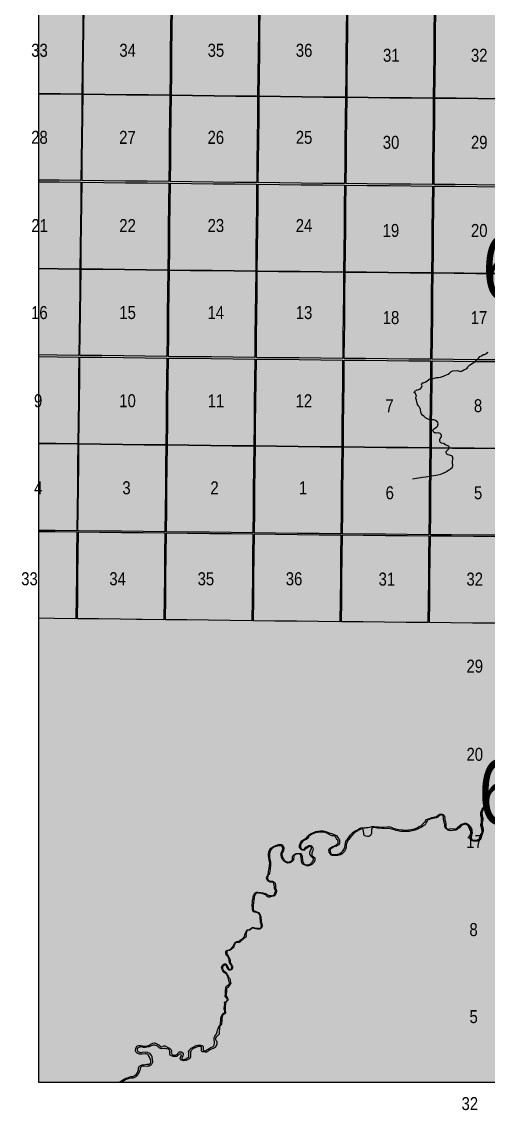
# Model space of a CAD drawing. Extents: x 403018 to 417191, y 6033193 to 6042673.
# Drawn here: x 412913 to 413200, y 6035949 to 6036620 of the extents above; entities that cross this region are included whole.
import ezdxf

# ---------------------------------------------------------------- set-up
doc = ezdxf.new("R2010")
doc.units = 0
doc.header["$LTSCALE"] = 5
doc.linetypes.add('DASHED2', pattern=[9.525, 6.35, -3.175])
for name, color, linetype in [('Quarters', 8, 'Continuous'), ('RoadSeg', 57, 'DASHED2'), ('T-CREEK', 160, 'Continuous'), ('T-WATER', 160, 'Continuous')]:
    doc.layers.add(name, color=color, linetype=linetype)
doc.layers.add('ROUTE-MAP-BACKGROUND-H', color=7, linetype='Continuous', true_color=0xf0ebff)
doc.styles.add('120', font='ARIALN.TTF', dxfattribs={"height": 13})

msp = doc.modelspace()

# ---------------------------------------------------------------- hatches: boundary and pattern name
at = {"layer": 'ROUTE-MAP-BACKGROUND-H'}
h = msp.add_hatch(color=256, dxfattribs=at)
h.dxf.hatch_style = 1
h.paths.add_polyline_path([(412923.423, 6037807.465), (416092.9, 6037807.465), (416092.9, 6035965.758), (412923.423, 6035965.758)])

# ---------------------------------------------------------------- linework, layer by layer
at = {"layer": 'Quarters'}
for points in [[(412923.423, 6036629.152), (412923.84, 6036629.147), (412937.202, 6036628.99), (412950.564, 6036628.834), (412950.407, 6036615.44), (412950.25, 6036602.047), (412950.093, 6036588.654), (412949.936, 6036575.261), (412936.57, 6036575.417), (412923.423, 6036575.571)], [(412923.423, 6036575.571), (412936.57, 6036575.417), (412949.936, 6036575.261), (412949.779, 6036561.868), (412949.622, 6036548.475), (412949.466, 6036535.081), (412949.313, 6036522.023), (412935.941, 6036522.179), (412923.423, 6036522.326)], [(412923.423, 6036521.321), (412935.929, 6036521.175), (412949.301, 6036521.019), (412949.144, 6036507.626), (412948.987, 6036494.232), (412948.83, 6036480.839), (412948.673, 6036467.446), (412935.297, 6036467.602), (412923.423, 6036467.741)], [(412923.423, 6036467.741), (412935.297, 6036467.602), (412948.673, 6036467.446), (412948.516, 6036454.053), (412948.359, 6036440.66), (412948.202, 6036427.266), (412948.049, 6036414.208), (412934.669, 6036414.364), (412923.423, 6036414.495)], [(412923.423, 6036413.491), (412934.657, 6036413.36), (412948.038, 6036413.204), (412947.881, 6036399.811), (412947.724, 6036386.418), (412947.567, 6036373.025), (412947.41, 6036359.631), (412934.025, 6036359.787), (412923.423, 6036359.91)], [(412923.423, 6036359.91), (412934.025, 6036359.787), (412947.41, 6036359.631), (412947.253, 6036346.238), (412947.096, 6036332.845), (412946.939, 6036319.451), (412946.782, 6036306.058), (412933.393, 6036306.213), (412923.423, 6036306.329)], [(412923.423, 6036305.659), (412933.385, 6036305.544), (412946.775, 6036305.388), (412946.619, 6036291.999), (412946.463, 6036278.61), (412946.307, 6036265.221), (412946.151, 6036251.832), (412932.756, 6036251.988), (412923.423, 6036252.096)]]:
    msp.add_lwpolyline(points, dxfattribs=at)
for points in [[(413004.216, 6036588.02), (413004.064, 6036574.627), (412990.7, 6036574.784), (412977.335, 6036574.94), (412963.97, 6036575.097), (412950.606, 6036575.253), (412950.763, 6036588.646), (412950.92, 6036602.039), (412951.077, 6036615.433), (412951.233, 6036628.826), (412964.593, 6036628.669), (412977.953, 6036628.513), (412991.312, 6036628.356), (413004.672, 6036628.199), (413004.52, 6036614.806), (413004.368, 6036601.413), (413004.216, 6036588.02)], [(413058.339, 6036587.387), (413058.192, 6036573.994), (413044.828, 6036574.15), (413031.463, 6036574.307), (413018.098, 6036574.463), (413005.068, 6036574.616), (413005.22, 6036588.009), (413005.372, 6036601.402), (413005.524, 6036614.795), (413005.676, 6036628.188), (413018.701, 6036628.035), (413032.061, 6036627.879), (413045.42, 6036627.722), (413058.78, 6036627.565), (413058.633, 6036614.173), (413058.486, 6036600.78), (413058.339, 6036587.387)], [(413112.462, 6036586.777), (413112.321, 6036573.384), (413098.956, 6036573.534), (413085.591, 6036573.685), (413072.226, 6036573.836), (413059.197, 6036573.983), (413059.343, 6036587.376), (413059.49, 6036600.768), (413059.637, 6036614.161), (413059.784, 6036627.554), (413072.809, 6036627.408), (413086.169, 6036627.258), (413099.529, 6036627.109), (413112.888, 6036626.959), (413112.746, 6036613.565), (413112.604, 6036600.171), (413112.462, 6036586.777)], [(413126.36, 6036573.249), (413113.325, 6036573.374), (413113.467, 6036586.768), (413113.609, 6036600.162), (413113.751, 6036613.556), (413113.892, 6036626.949), (413126.924, 6036626.824), (413140.29, 6036626.696), (413153.656, 6036626.568), (413167.022, 6036626.44), (413166.885, 6036613.046), (413166.747, 6036599.652), (413166.61, 6036586.259), (413166.472, 6036572.866), (413153.102, 6036572.993), (413139.731, 6036573.121), (413126.36, 6036573.249)], [(413180.515, 6036572.731), (413167.476, 6036572.856), (413167.614, 6036586.249), (413167.751, 6036599.643), (413167.889, 6036613.036), (413168.026, 6036626.43), (413181.062, 6036626.305), (413194.432, 6036626.176), (413207.802, 6036626.048), (413221.172, 6036625.92), (413221.038, 6036612.527), (413220.904, 6036599.134), (413220.771, 6036585.74), (413220.637, 6036572.347), (413207.263, 6036572.475), (413193.889, 6036572.603), (413180.515, 6036572.731)], [(413003.609, 6036534.448), (413003.46, 6036521.39), (412990.091, 6036521.546), (412976.721, 6036521.703), (412963.352, 6036521.859), (412949.982, 6036522.015), (412950.135, 6036535.073), (412950.292, 6036548.467), (412950.449, 6036561.86), (412950.606, 6036575.253), (412963.97, 6036575.097), (412977.335, 6036574.94), (412990.7, 6036574.784), (413004.064, 6036574.627), (413003.912, 6036561.234), (413003.76, 6036547.841), (413003.609, 6036534.448)], [(413057.752, 6036533.815), (413057.608, 6036520.757), (413044.239, 6036520.914), (413030.869, 6036521.07), (413017.499, 6036521.226), (413004.465, 6036521.378), (413004.613, 6036534.437), (413004.765, 6036547.83), (413004.917, 6036561.223), (413005.068, 6036574.616), (413018.098, 6036574.463), (413031.463, 6036574.307), (413044.828, 6036574.15), (413058.192, 6036573.994), (413058.045, 6036560.601), (413057.898, 6036547.208), (413057.752, 6036533.815)], [(413111.895, 6036533.202), (413111.756, 6036520.143), (413098.387, 6036520.295), (413085.017, 6036520.446), (413071.647, 6036520.598), (413058.613, 6036520.746), (413058.756, 6036533.804), (413058.903, 6036547.197), (413059.05, 6036560.59), (413059.197, 6036573.983), (413072.226, 6036573.836), (413085.591, 6036573.685), (413098.956, 6036573.534), (413112.321, 6036573.384), (413112.179, 6036559.99), (413112.037, 6036546.596), (413111.895, 6036533.202)], [(413125.801, 6036520.009), (413112.761, 6036520.133), (413112.899, 6036533.192), (413113.041, 6036546.586), (413113.183, 6036559.98), (413113.325, 6036573.374), (413126.36, 6036573.249), (413139.731, 6036573.121), (413153.102, 6036572.993), (413166.472, 6036572.866), (413166.335, 6036559.472), (413166.197, 6036546.079), (413166.06, 6036532.685), (413165.926, 6036519.626), (413152.551, 6036519.754), (413139.176, 6036519.881), (413125.801, 6036520.009)], [(413179.973, 6036519.492), (413166.93, 6036519.617), (413167.064, 6036532.675), (413167.201, 6036546.069), (413167.339, 6036559.462), (413167.476, 6036572.856), (413180.515, 6036572.731), (413193.889, 6036572.603), (413207.263, 6036572.475), (413220.637, 6036572.347), (413220.503, 6036558.954), (413220.369, 6036545.561), (413220.236, 6036532.168), (413220.105, 6036519.11), (413206.728, 6036519.237), (413193.35, 6036519.365), (413179.973, 6036519.492)], [(413002.993, 6036480.207), (413002.841, 6036466.814), (412989.467, 6036466.97), (412976.092, 6036467.126), (412962.717, 6036467.282), (412949.343, 6036467.438), (412949.5, 6036480.831), (412949.656, 6036494.225), (412949.813, 6036507.618), (412949.97, 6036521.011), (412963.34, 6036520.855), (412976.71, 6036520.698), (412990.079, 6036520.542), (413003.449, 6036520.386), (413003.307, 6036507.905), (413003.297, 6036506.993), (413003.145, 6036493.6), (413002.993, 6036480.207)], [(413057.157, 6036479.575), (413057.01, 6036466.182), (413043.635, 6036466.338), (413030.26, 6036466.494), (413016.885, 6036466.65), (413003.846, 6036466.802), (413003.997, 6036480.195), (413004.149, 6036493.588), (413004.301, 6036506.981), (413004.453, 6036520.374), (413017.488, 6036520.222), (413030.858, 6036520.066), (413044.228, 6036519.909), (413057.597, 6036519.753), (413057.45, 6036506.36), (413057.303, 6036492.967), (413057.157, 6036479.575)], [(413111.32, 6036478.957), (413111.178, 6036465.563), (413097.803, 6036465.716), (413084.429, 6036465.869), (413071.054, 6036466.021), (413058.014, 6036466.17), (413058.161, 6036479.563), (413058.308, 6036492.956), (413058.455, 6036506.349), (413058.602, 6036519.742), (413071.636, 6036519.594), (413085.006, 6036519.442), (413098.376, 6036519.291), (413111.746, 6036519.139), (413111.604, 6036505.745), (413111.462, 6036492.351), (413111.32, 6036478.957)], [(413125.227, 6036465.43), (413112.182, 6036465.554), (413112.324, 6036478.948), (413112.466, 6036492.342), (413112.608, 6036505.735), (413112.75, 6036519.129), (413125.79, 6036519.005), (413139.165, 6036518.877), (413152.54, 6036518.75), (413165.915, 6036518.622), (413165.778, 6036505.229), (413165.64, 6036491.835), (413165.503, 6036478.442), (413165.365, 6036465.048), (413151.986, 6036465.175), (413138.606, 6036465.303), (413125.227, 6036465.43)], [(413179.416, 6036464.914), (413166.37, 6036465.039), (413166.507, 6036478.432), (413166.645, 6036491.826), (413166.782, 6036505.219), (413166.92, 6036518.613), (413179.962, 6036518.488), (413193.34, 6036518.361), (413206.718, 6036518.233), (413220.095, 6036518.105), (413219.962, 6036504.712), (413219.828, 6036491.319), (413219.694, 6036477.926), (413219.56, 6036464.533), (413206.179, 6036464.66), (413192.798, 6036464.787), (413185.384, 6036464.857), (413179.416, 6036464.914)], [(413002.386, 6036426.635), (413002.238, 6036413.577), (412988.858, 6036413.733), (412975.478, 6036413.889), (412962.098, 6036414.044), (412948.719, 6036414.2), (412948.872, 6036427.259), (412949.029, 6036440.652), (412949.186, 6036454.045), (412949.343, 6036467.438), (412962.717, 6036467.282), (412976.092, 6036467.126), (412989.467, 6036466.97), (413002.841, 6036466.814), (413002.689, 6036453.421), (413002.537, 6036440.028), (413002.386, 6036426.635)], [(413056.569, 6036426.003), (413056.426, 6036412.945), (413043.046, 6036413.101), (413029.666, 6036413.257), (413016.287, 6036413.413), (413003.242, 6036413.565), (413003.39, 6036426.623), (413003.542, 6036440.016), (413003.694, 6036453.409), (413003.846, 6036466.802), (413016.885, 6036466.65), (413030.26, 6036466.494), (413043.635, 6036466.338), (413057.01, 6036466.182), (413056.863, 6036452.789), (413056.716, 6036439.396), (413056.569, 6036426.003)], [(413110.752, 6036425.382), (413110.614, 6036412.323), (413097.234, 6036412.477), (413083.855, 6036412.63), (413070.475, 6036412.784), (413057.43, 6036412.934), (413057.573, 6036425.992), (413057.72, 6036439.385), (413057.867, 6036452.777), (413058.014, 6036466.17), (413071.054, 6036466.021), (413084.429, 6036465.869), (413097.803, 6036465.716), (413111.178, 6036465.563), (413111.036, 6036452.17), (413110.894, 6036438.776), (413110.752, 6036425.382)], [(413124.667, 6036412.19), (413111.618, 6036412.313), (413111.756, 6036425.372), (413111.844, 6036433.654), (413111.898, 6036438.766), (413112.04, 6036452.16), (413112.182, 6036465.554), (413125.227, 6036465.43), (413138.606, 6036465.303), (413151.986, 6036465.175), (413165.365, 6036465.048), (413165.228, 6036451.655), (413165.09, 6036438.261), (413164.953, 6036424.868), (413164.819, 6036411.809), (413151.435, 6036411.936), (413138.051, 6036412.063), (413124.667, 6036412.19)], [(413178.873, 6036411.676), (413165.823, 6036411.799), (413165.957, 6036424.858), (413166.095, 6036438.252), (413166.232, 6036451.645), (413166.37, 6036465.039), (413179.416, 6036464.914), (413185.384, 6036464.857), (413192.798, 6036464.787), (413206.179, 6036464.66), (413219.56, 6036464.533), (413219.427, 6036451.14), (413219.293, 6036437.747), (413219.159, 6036424.353), (413219.029, 6036411.295), (413205.644, 6036411.422), (413192.259, 6036411.549), (413178.873, 6036411.676)], [(413001.77, 6036372.393), (413001.618, 6036359), (412988.234, 6036359.156), (412974.849, 6036359.312), (412961.464, 6036359.468), (412948.079, 6036359.624), (412948.236, 6036373.017), (412948.393, 6036386.41), (412948.55, 6036399.803), (412948.707, 6036413.196), (412962.087, 6036413.04), (412975.467, 6036412.884), (412988.846, 6036412.728), (413002.226, 6036412.572), (413002.074, 6036399.179), (413001.922, 6036385.786), (413001.77, 6036372.393)], [(413055.974, 6036371.762), (413055.827, 6036358.37), (413042.442, 6036358.525), (413029.057, 6036358.681), (413015.673, 6036358.837), (413002.623, 6036358.989), (413002.775, 6036372.382), (413002.926, 6036385.775), (413003.078, 6036399.168), (413003.23, 6036412.561), (413016.275, 6036412.409), (413029.655, 6036412.253), (413043.035, 6036412.097), (413056.415, 6036411.941), (413056.268, 6036398.548), (413056.121, 6036385.155), (413055.974, 6036371.762)], [(413110.177, 6036371.137), (413110.036, 6036357.743), (413096.651, 6036357.898), (413083.266, 6036358.053), (413069.881, 6036358.207), (413056.831, 6036358.358), (413056.978, 6036371.751), (413057.125, 6036385.144), (413057.272, 6036398.537), (413057.419, 6036411.929), (413070.464, 6036411.78), (413083.844, 6036411.626), (413097.223, 6036411.472), (413110.603, 6036411.319), (413110.461, 6036397.925), (413110.319, 6036384.531), (413110.177, 6036371.137)], [(413124.093, 6036357.61), (413111.04, 6036357.734), (413111.182, 6036371.128), (413111.324, 6036384.521), (413111.466, 6036397.915), (413111.607, 6036411.309), (413120.594, 6036411.223), (413124.657, 6036411.185), (413138.041, 6036411.059), (413151.425, 6036410.932), (413164.808, 6036410.805), (413164.671, 6036397.411), (413164.533, 6036384.018), (413164.396, 6036370.624), (413164.258, 6036357.231), (413150.87, 6036357.357), (413137.482, 6036357.484), (413124.093, 6036357.61)], [(413178.317, 6036357.098), (413165.263, 6036357.221), (413165.4, 6036370.615), (413165.538, 6036384.008), (413165.675, 6036397.402), (413165.813, 6036410.795), (413178.863, 6036410.672), (413192.248, 6036410.545), (413205.634, 6036410.418), (413219.019, 6036410.291), (413218.885, 6036396.898), (413218.751, 6036383.505), (413218.618, 6036370.111), (413218.484, 6036356.718), (413205.095, 6036356.845), (413191.706, 6036356.971), (413178.317, 6036357.098)], [(413001.163, 6036318.821), (413001.011, 6036305.428), (412987.621, 6036305.583), (412974.231, 6036305.739), (412960.842, 6036305.894), (412947.787, 6036306.046), (412947.452, 6036306.05), (412947.609, 6036319.443), (412947.766, 6036332.837), (412947.922, 6036346.23), (412948.079, 6036359.624), (412961.464, 6036359.468), (412974.849, 6036359.312), (412988.234, 6036359.156), (413001.618, 6036359), (413001.467, 6036345.607), (413001.315, 6036332.214), (413001.163, 6036318.821)], [(413055.386, 6036318.191), (413055.24, 6036304.797), (413041.85, 6036304.953), (413028.46, 6036305.109), (413015.07, 6036305.264), (413002.015, 6036305.416), (413002.167, 6036318.809), (413002.319, 6036332.202), (413002.471, 6036345.596), (413002.623, 6036358.989), (413015.673, 6036358.837), (413029.057, 6036358.681), (413042.442, 6036358.525), (413055.827, 6036358.37), (413055.68, 6036344.977), (413055.533, 6036331.584), (413055.386, 6036318.191)], [(413109.61, 6036317.561), (413109.468, 6036304.167), (413096.078, 6036304.323), (413082.689, 6036304.479), (413069.299, 6036304.634), (413056.244, 6036304.786), (413056.391, 6036318.179), (413056.537, 6036331.572), (413056.684, 6036344.965), (413056.831, 6036358.358), (413069.881, 6036358.207), (413083.266, 6036358.053), (413096.651, 6036357.898), (413110.036, 6036357.743), (413109.894, 6036344.349), (413109.752, 6036330.955), (413109.61, 6036317.561)], [(413123.53, 6036304.035), (413110.472, 6036304.158), (413110.614, 6036317.552), (413110.756, 6036330.946), (413110.898, 6036344.34), (413111.04, 6036357.734), (413124.093, 6036357.61), (413137.482, 6036357.484), (413150.87, 6036357.357), (413164.258, 6036357.231), (413164.121, 6036343.837), (413163.983, 6036330.443), (413163.846, 6036317.049), (413163.708, 6036303.655), (413150.316, 6036303.782), (413136.923, 6036303.908), (413123.53, 6036304.035)], [(413177.77, 6036303.523), (413164.712, 6036303.646), (413164.85, 6036317.04), (413164.988, 6036330.434), (413165.125, 6036343.828), (413165.263, 6036357.221), (413178.317, 6036357.098), (413191.706, 6036356.971), (413205.095, 6036356.845), (413218.484, 6036356.718), (413218.35, 6036343.325), (413218.216, 6036329.931), (413218.082, 6036316.537), (413217.948, 6036303.144), (413204.556, 6036303.27), (413191.163, 6036303.396), (413177.77, 6036303.523)], [(413000.55, 6036264.591), (413000.398, 6036251.203), (412987.004, 6036251.358), (412983.505, 6036251.398), (412973.609, 6036251.513), (412960.215, 6036251.669), (412947.155, 6036251.82), (412947.311, 6036265.209), (412947.467, 6036278.598), (412947.623, 6036291.987), (412947.779, 6036305.376), (412960.834, 6036305.225), (412974.224, 6036305.069), (412987.614, 6036304.914), (413001.003, 6036304.758), (413000.852, 6036291.369), (413000.701, 6036277.98), (413000.55, 6036264.591)], [(413054.793, 6036263.962), (413054.646, 6036250.573), (413041.252, 6036250.728), (413027.857, 6036250.884), (413014.462, 6036251.039), (413001.403, 6036251.191), (413001.554, 6036264.58), (413001.705, 6036277.969), (413001.856, 6036291.358), (413002.008, 6036304.746), (413015.063, 6036304.595), (413028.453, 6036304.439), (413041.842, 6036304.284), (413055.232, 6036304.128), (413055.086, 6036290.739), (413054.939, 6036277.35), (413054.793, 6036263.962)], [(413109.036, 6036263.333), (413108.894, 6036249.944), (413095.499, 6036250.1), (413082.105, 6036250.255), (413068.71, 6036250.41), (413055.65, 6036250.561), (413055.797, 6036263.95), (413055.943, 6036277.339), (413056.09, 6036290.728), (413056.236, 6036304.116), (413069.291, 6036303.965), (413082.681, 6036303.809), (413096.071, 6036303.654), (413109.461, 6036303.498), (413109.319, 6036290.11), (413109.178, 6036276.721), (413109.036, 6036263.333)], [(413122.961, 6036249.811), (413109.898, 6036249.935), (413110.04, 6036263.323), (413110.182, 6036276.712), (413110.324, 6036290.1), (413110.465, 6036303.489), (413123.523, 6036303.365), (413136.916, 6036303.239), (413150.309, 6036303.112), (413163.701, 6036302.986), (413163.564, 6036289.597), (413163.427, 6036276.209), (413163.29, 6036262.82), (413163.153, 6036249.431), (413149.756, 6036249.558), (413136.358, 6036249.685), (413122.961, 6036249.811)], [(413177.22, 6036249.298), (413164.157, 6036249.422), (413164.294, 6036262.81), (413164.431, 6036276.199), (413164.569, 6036289.588), (413164.706, 6036302.976), (413177.763, 6036302.853), (413191.156, 6036302.727), (413204.549, 6036302.6), (413217.942, 6036302.474), (413217.809, 6036289.085), (413217.677, 6036275.696), (413217.544, 6036262.307), (413217.412, 6036248.918), (413204.015, 6036249.045), (413190.617, 6036249.171), (413177.22, 6036249.298)]]:
    msp.add_lwpolyline(points, close=True, dxfattribs=at)
at = {"layer": 'ROUTE-MAP-BACKGROUND-H'}
msp.add_lwpolyline([(412923.423, 6037807.465), (416092.9, 6037807.465), (416092.9, 6035965.758), (412923.423, 6035965.758)], close=True, dxfattribs=at)
at = {"layer": 'T-CREEK'}
for points in [[(413187.321, 6036406.331), (413187.82, 6036406.932), (413188.008, 6036407.429), (413188.681, 6036408.171), (413189.113, 6036408.463), (413190.074, 6036408.946), (413192.15, 6036410.333), (413193.173, 6036411.395), (413193.929, 6036412.007), (413194.473, 6036412.801), (413195.167, 6036413.458), (413196.093, 6036413.929), (413196.927, 6036414.505), (413197.458, 6036414.701), (413198.09, 6036414.81), (413198.581, 6036415.019), (413199.034, 6036415.296), (413199.827, 6036415.926), (413200.344, 6036416.135)], [(413173.657, 6036342.092), (413173.778, 6036342.156), (413174.045, 6036342.297), (413174.311, 6036342.442), (413174.904, 6036342.765), (413175.752, 6036343.359), (413176.682, 6036343.874), (413177.049, 6036344.221), (413177.888, 6036344.802), (413178.202, 6036345.17), (413178.381, 6036345.616), (413178.504, 6036346.132), (413178.473, 6036346.727), (413178.327, 6036347.312), (413178.29, 6036347.989), (413178.325, 6036348.61), (413178.577, 6036350.324), (413178.567, 6036350.944), (413178.44, 6036351.535), (413178.19, 6036352.003), (413177.808, 6036352.284), (413175.728, 6036352.882), (413174.841, 6036353.324), (413174.587, 6036353.732), (413174.405, 6036354.276), (413174.445, 6036354.876), (413174.745, 6036355.297), (413175.8, 6036356.311), (413176.07, 6036356.71), (413176.242, 6036357.22), (413176.26, 6036357.847), (413175.988, 6036358.287), (413174.475, 6036358.807), (413174.022, 6036359.037), (413173.211, 6036359.666), (413172.74, 6036359.899), (413171.589, 6036360.129), (413171.127, 6036360.348), (413170.788, 6036360.739), (413170.568, 6036361.275), (413170.468, 6036361.875), (413170.545, 6036362.435), (413170.728, 6036362.902), (413171.279, 6036363.743), (413171.51, 6036364.205), (413171.491, 6036364.849), (413171.273, 6036365.381), (413170.985, 6036365.769), (413170.628, 6036366.096), (413170.136, 6036366.295), (413169.568, 6036366.367), (413168.279, 6036366.351), (413167.726, 6036366.412), (413167.193, 6036366.549), (413166.774, 6036366.795), (413166.488, 6036367.209), (413166.259, 6036367.703), (413166.345, 6036368.261), (413166.608, 6036368.678), (413167.754, 6036369.636), (413168.639, 6036370.158), (413169.004, 6036370.487), (413169.197, 6036370.895), (413169.363, 6036371.413), (413169.397, 6036372.008), (413169.293, 6036372.64), (413169.065, 6036373.144), (413168.729, 6036373.516), (413167.859, 6036374.093), (413167.391, 6036374.316), (413166.814, 6036374.416), (413164.92, 6036374.469), (413163.712, 6036374.649), (413163.259, 6036374.825), (413161.638, 6036375.789), (413161.304, 6036376.077), (413160.61, 6036376.828), (413159.861, 6036377.451), (413159.242, 6036378.177), (413158.839, 6036379.14), (413158.525, 6036380.866), (413158.332, 6036381.376), (413157.871, 6036382.317), (413157.589, 6036382.721), (413157.259, 6036383.073), (413156.766, 6036383.972), (413156.023, 6036386.665), (413155.831, 6036387.201), (413155.72, 6036387.801), (413155.75, 6036388.402), (413155.993, 6036388.813), (413156.114, 6036389.14), (413155.973, 6036389.719), (413155.745, 6036390.185), (413155.599, 6036390.748), (413155.209, 6036391.019), (413154.756, 6036391.219), (413154.826, 6036391.798), (413155.096, 6036392.189), (413156.498, 6036392.89), (413157.644, 6036393.163), (413158.14, 6036393.363), (413158.541, 6036393.664), (413159.221, 6036394.395), (413159.493, 6036394.794), (413159.564, 6036395.357), (413159.344, 6036395.826), (413159.267, 6036396.462), (413159.368, 6036396.967), (413159.801, 6036397.227), (413160.412, 6036397.328), (413161.88, 6036397.993), (413163.602, 6036399.072), (413164.34, 6036399.71), (413165.651, 6036399.826), (413167.748, 6036400.409), (413168.36, 6036400.52), (413169.71, 6036400.627), (413170.979, 6036400.828), (413171.503, 6036401.025), (413172.683, 6036401.328), (413173.179, 6036401.572), (413173.615, 6036401.864), (413175.615, 6036402.725), (413176.502, 6036403.257), (413177.555, 6036404.221), (413178.008, 6036404.462), (413178.553, 6036404.638), (413181.247, 6036404.835), (413181.831, 6036404.774), (413182.821, 6036404.413), (413183.404, 6036404.344), (413183.933, 6036404.504), (413184.354, 6036404.768), (413185.193, 6036405.341), (413185.677, 6036405.572), (413186.798, 6036405.893), (413187.321, 6036406.331)], [(413153.653, 6036338.113), (413158.547, 6036338.825), (413159.758, 6036339.086), (413161.625, 6036339.358), (413162.857, 6036339.486), (413164.364, 6036339.643), (413166.834, 6036340.131), (413169.318, 6036340.536), (413171.036, 6036340.951), (413173.057, 6036341.774), (413173.391, 6036341.951), (413173.657, 6036342.092)], [(413179.657, 6036121.817), (413179.961, 6036121.842), (413180.848, 6036122.189), (413182.198, 6036123.23), (413184.011, 6036124.735), (413185.092, 6036125.236), (413186.21, 6036125.352), (413186.943, 6036125.236), (413187.483, 6036124.889), (413188.834, 6036123.5), (413189.566, 6036121.88), (413190.029, 6036120.144), (413189.682, 6036118.756), (413189.451, 6036116.904), (413189.759, 6036115.785), (413190.299, 6036115.322), (413192.267, 6036114.898), (413194.157, 6036115.168), (413195.353, 6036116.055), (413195.777, 6036117.598), (413196.472, 6036119.411), (413196.819, 6036120.144), (413196.935, 6036121.61), (413196.626, 6036122.96), (413196.24, 6036124.195), (413196.472, 6036126.355), (413196.665, 6036128.515), (413196.163, 6036130.521), (413196.24, 6036132.296), (413196.935, 6036134.418), (413197.59, 6036135.343), (413198.941, 6036136.809), (413199.828, 6036137.195), (413200.561, 6036137.079)]]:
    msp.add_lwpolyline(points, dxfattribs=at)
at = {"layer": 'T-WATER'}
for points in [[(412972.956, 6035965.758), (412973.11, 6035965.947), (412973.867, 6035966.611), (412975.086, 6035967.49), (412975.519, 6035967.736), (412976.879, 6035968.463), (412977.973, 6035968.799), (412979.975, 6035969.538), (412980.527, 6035969.633), (412981.205, 6035969.537), (412981.694, 6035969.646), (412982.606, 6035970.197), (412983.401, 6035970.804), (412983.92, 6035971.653), (412984.113, 6035972.154), (412984.573, 6035973.063), (412984.741, 6035973.552), (412984.852, 6035974.67), (412985.062, 6035975.206), (412985.267, 6035975.673), (412985.648, 6035975.984), (412986.069, 6035976.238), (412987.031, 6035976.642), (412987.608, 6035976.764), (412989.97, 6035977.047), (412990.79, 6035977.077), (412991.276, 6035977.194), (412991.826, 6035977.425), (412992.196, 6035977.762), (412992.359, 6035978.234), (412992.436, 6035978.747), (412992.401, 6035979.502), (412991.96, 6035980.445), (412991.511, 6035981.481), (412990.996, 6035982.492), (412990.88, 6035982.756), (412990.576, 6035983.154), (412990.159, 6035983.41), (412989.685, 6035983.568), (412988.988, 6035983.58), (412987.119, 6035983.335), (412985.986, 6035983.273), (412985.349, 6035983.388), (412984.814, 6035983.555), (412983.851, 6035984.008), (412983.48, 6035984.317), (412983.173, 6035984.694), (412982.965, 6035985.136), (412982.96, 6035985.634), (412983.155, 6035986.898), (412983.526, 6035987.85), (412983.828, 6035988.249), (412984.253, 6035988.503), (412984.727, 6035988.662), (412985.923, 6035988.728), (412987.424, 6035988.544), (412988.515, 6035988.266), (412989.178, 6035988.265), (412990.307, 6035988.413), (412990.869, 6035988.617), (412991.311, 6035988.9), (412993.11, 6035989.858), (412993.579, 6035990.052), (412994.689, 6035990.223), (412995.313, 6035990.117), (412995.863, 6035989.907), (412997.107, 6035989.114), (412997.431, 6035988.832), (412997.434, 6035988.829), (412998.134, 6035988.104), (412998.429, 6035987.942), (412998.569, 6035987.865), (412999.065, 6035987.77), (412999.95, 6035988.334), (413000.436, 6035988.45), (413001.023, 6035988.411), (413001.643, 6035988.233), (413002.068, 6035987.987), (413002.444, 6035987.67), (413003.793, 6035986.979), (413004.558, 6035986.394), (413004.866, 6035986.031), (413005.103, 6035985.595), (413005.064, 6035985.098), (413004.947, 6035984.536), (413005.04, 6035983.934), (413005.229, 6035983.472), (413005.5, 6035983.007), (413005.964, 6035982.799), (413007.303, 6035982.768), (413007.943, 6035982.827), (413008.438, 6035983.006), (413008.766, 6035983.349), (413008.985, 6035983.809), (413009.27, 6035984.219), (413009.633, 6035984.534), (413010.125, 6035984.737), (413010.623, 6035984.772), (413011.357, 6035984.659), (413011.783, 6035984.416), (413012.088, 6035984.04), (413012.245, 6035983.566), (413012.282, 6035983.03), (413012.163, 6035982.247), (413011.76, 6035981.247), (413011.561, 6035980.824), (413011.534, 6035980.301), (413011.576, 6035980.229), (413012.052, 6035980.098), (413012.617, 6035980.081), (413013.426, 6035980.178), (413013.923, 6035980.367), (413015.198, 6035981.155), (413015.251, 6035981.207), (413015.535, 6035981.487), (413015.788, 6035981.911), (413015.841, 6035982.205), (413015.893, 6035983.002), (413015.696, 6035984.215), (413015.688, 6035984.831), (413015.901, 6035985.459), (413016.183, 6035985.911), (413016.852, 6035986.612), (413017.252, 6035986.911), (413017.695, 6035987.151), (413018.536, 6035987.724), (413020.404, 6035988.625), (413021.422, 6035988.925), (413021.986, 6035988.954), (413023.262, 6035988.847), (413023.947, 6035988.705), (413024.319, 6035988.406), (413024.554, 6035987.965), (413024.632, 6035987.466), (413024.622, 6035986.185), (413024.653, 6035986.019), (413024.911, 6035985.569), (413025.302, 6035985.291), (413025.914, 6035985.33), (413027.658, 6035986.321), (413028.866, 6035987.192), (413030.724, 6035988.13), (413031.104, 6035988.426), (413031.367, 6035988.838), (413031.515, 6035990.034), (413031.512, 6035993.222), (413031.628, 6035993.862), (413031.835, 6035994.368), (413032.442, 6035995.148), (413032.961, 6035995.993), (413033.149, 6035996.455), (413033.307, 6035996.989), (413033.441, 6035998.225), (413033.573, 6035998.707), (413033.785, 6035999.208), (413034.096, 6035999.581), (413034.674, 6036001.023), (413035.039, 6036001.353), (413035.342, 6036001.754), (413035.551, 6036004.969), (413035.616, 6036005.582), (413035.741, 6036006.136), (413035.885, 6036006.674), (413036.083, 6036007.154), (413036.654, 6036008.017), (413037.042, 6036008.407), (413037.817, 6036008.895), (413037.95, 6036009.449), (413037.955, 6036010.061), (413037.534, 6036011.046), (413037.546, 6036011.638), (413037.719, 6036012.863), (413037.984, 6036013.973), (413037.866, 6036015.239), (413038.182, 6036015.614), (413038.725, 6036015.779), (413039.122, 6036016.07), (413039.444, 6036016.43), (413039.638, 6036016.901), (413039.494, 6036017.462), (413038.745, 6036018.115), (413038.421, 6036018.472), (413038.228, 6036018.974), (413038.39, 6036020.159), (413038.43, 6036022.739), (413038.537, 6036023.993), (413038.875, 6036024.986), (413039.191, 6036025.376), (413040.462, 6036026.205), (413040.809, 6036026.535), (413040.906, 6036027.073), (413040.466, 6036028.699), (413040.118, 6036030.417), (413039.946, 6036030.922), (413039.478, 6036031.825), (413038.946, 6036032.656), (413037.423, 6036033.892), (413036.826, 6036034.675), (413036.554, 6036035.195), (413036.03, 6036036.655), (413036.144, 6036037.233), (413036.349, 6036037.726), (413036.618, 6036038.137), (413036.965, 6036038.481), (413037.37, 6036038.764), (413037.832, 6036038.975), (413038.387, 6036039.017), (413038.885, 6036038.818), (413039.222, 6036038.488), (413040.284, 6036036.04), (413040.569, 6036035.633), (413041.1, 6036035.583), (413041.623, 6036035.754), (413042.008, 6036036.036), (413042.232, 6036036.506), (413042.263, 6036037.122), (413042.193, 6036037.737), (413041.937, 6036038.17), (413041.303, 6036038.875), (413041.03, 6036039.274), (413040.875, 6036039.814), (413040.716, 6036041.065), (413040.58, 6036041.636), (413040.378, 6036042.131), (413040.232, 6036042.664), (413039.761, 6036043.568), (413039.099, 6036044.256), (413038.858, 6036044.71), (413038.579, 6036045.813), (413038.53, 6036046.446), (413038.715, 6036046.963), (413039.116, 6036047.264), (413041.264, 6036047.944), (413041.717, 6036048.2), (413042.094, 6036048.509), (413042.766, 6036049.23), (413043.326, 6036050.023), (413043.471, 6036050.57), (413044.053, 6036052.046), (413044.453, 6036052.318), (413045.024, 6036052.454), (413045.462, 6036052.72), (413047, 6036053.272), (413047.48, 6036053.506), (413049.041, 6036054.703), (413049.375, 6036055.08), (413049.749, 6036055.383), (413050.014, 6036055.797), (413050.321, 6036056.826), (413050.962, 6036058.241), (413051.316, 6036059.285), (413051.549, 6036059.731), (413052.013, 6036059.951), (413052.561, 6036059.988), (413053.214, 6036060.127), (413053.569, 6036060.277), (413053.698, 6036060.332), (413054.883, 6036061.322), (413055.682, 6036061.427), (413056.183, 6036061.22), (413056.713, 6036061.091), (413058.592, 6036060.912), (413059.246, 6036060.897), (413059.787, 6036061.042), (413060.188, 6036061.337), (413060.366, 6036061.701), (413060.492, 6036062.388), (413060.455, 6036063.035), (413060.333, 6036063.639), (413060.124, 6036064.153), (413059.981, 6036064.703), (413059.773, 6036068.078), (413059.664, 6036068.676), (413059.456, 6036069.179), (413058.927, 6036070.055), (413058.536, 6036070.358), (413058.072, 6036070.558), (413056.307, 6036070.874), (413055.798, 6036071.035), (413055.431, 6036071.353), (413055.221, 6036071.805), (413055.039, 6036073.018), (413054.911, 6036075.695), (413055.05, 6036076.911), (413055.118, 6036078.206), (413055.366, 6036079.356), (413055.536, 6036080.53), (413055.723, 6036081.013), (413056.838, 6036082.704), (413057.19, 6036083.06), (413057.675, 6036083.259), (413058.311, 6036083.253), (413060.152, 6036083.069), (413061.327, 6036082.85), (413063.424, 6036082.184), (413064.689, 6036081.346), (413065.221, 6036081.217), (413065.874, 6036081.244), (413066.401, 6036081.093), (413066.938, 6036081.009), (413067.921, 6036081.399), (413068.343, 6036081.649), (413068.618, 6036082.039), (413068.846, 6036082.509), (413069.213, 6036083.523), (413069.162, 6036084.136), (413068.644, 6036085.703), (413068.534, 6036086.277), (413068.463, 6036087.593), (413068.25, 6036088.392), (413068.126, 6036088.695), (413067.792, 6036089.077), (413067.338, 6036089.311), (413065.968, 6036089.423), (413065.552, 6036089.569), (413065.135, 6036089.841), (413064.652, 6036090.039), (413064.32, 6036090.375), (413064.024, 6036090.907), (413063.682, 6036091.798), (413063.816, 6036092.364), (413064.198, 6036093.414), (413064.691, 6036094.291), (413064.827, 6036094.845), (413064.934, 6036096.096), (413065.31, 6036097.8), (413065.567, 6036099.778), (413065.684, 6036100.878), (413065.558, 6036102.126), (413065.024, 6036104.364), (413064.869, 6036105.599), (413064.884, 6036106.253), (413065.175, 6036108.012), (413065.52, 6036109.033), (413065.762, 6036109.493), (413066.338, 6036110.305), (413066.696, 6036110.645), (413067.92, 6036111.468), (413069.45, 6036112.05), (413070.406, 6036112.495), (413071.039, 6036112.543), (413071.621, 6036112.657), (413072.277, 6036112.673), (413072.916, 6036112.618), (413073.328, 6036112.359), (413073.654, 6036111.983), (413073.934, 6036111.555), (413074.146, 6036111.081), (413074.297, 6036110.54), (413074.301, 6036109.87), (413074.221, 6036109.279), (413074.047, 6036108.782), (413073.864, 6036108.287), (413073.385, 6036107.381), (413073.206, 6036106.854), (413073.147, 6036106.249), (413073.224, 6036105.617), (413073.357, 6036105.039), (413074.093, 6036103.674), (413074.372, 6036103.273), (413074.668, 6036102.898), (413075.032, 6036102.579), (413075.405, 6036102.277), (413075.858, 6036102.065), (413076.339, 6036101.871), (413076.943, 6036101.792), (413077.598, 6036101.815), (413078.129, 6036101.998), (413078.575, 6036102.23), (413079.347, 6036102.811), (413079.596, 6036103.229), (413079.692, 6036105.182), (413079.969, 6036105.607), (413080.555, 6036106.142), (413081.098, 6036106.582), (413081.996, 6036107.079), (413082.632, 6036107.14), (413083.994, 6036107.134), (413084.602, 6036107.066), (413085.081, 6036106.85), (413085.331, 6036106.395), (413085.63, 6036105.288), (413085.929, 6036102.76), (413086.157, 6036101.618), (413086.367, 6036101.128), (413086.69, 6036100.74), (413087.077, 6036100.45), (413087.532, 6036100.238), (413088.074, 6036100.108), (413088.715, 6036100.079), (413089.344, 6036100.134), (413089.909, 6036100.269), (413090.384, 6036100.491), (413090.823, 6036100.735), (413091.88, 6036101.751), (413092.482, 6036102.567), (413092.704, 6036103.037), (413092.663, 6036103.648), (413092.451, 6036104.118), (413092.141, 6036104.479), (413091.005, 6036105.439), (413090.726, 6036105.854), (413090.309, 6036106.806), (413090.298, 6036107.45), (413090.445, 6036107.965), (413090.836, 6036108.957), (413091.319, 6036109.857), (413091.482, 6036110.36), (413091.301, 6036110.873), (413090.92, 6036111.186), (413090.396, 6036111.315), (413089.857, 6036111.16), (413088.996, 6036110.635), (413088.094, 6036110.17), (413087.701, 6036109.851), (413087.402, 6036109.468), (413087.032, 6036109.141), (413085.759, 6036109.054), (413085.292, 6036109.25), (413084.555, 6036109.907), (413084.25, 6036110.305), (413084.02, 6036110.759), (413083.986, 6036111.37), (413084.035, 6036111.989), (413084.169, 6036112.553), (413084.879, 6036113.949), (413085.413, 6036114.77), (413085.767, 6036115.12), (413086.627, 6036115.631), (413088.011, 6036116.41), (413088.404, 6036116.697), (413089.011, 6036117.471), (413089.243, 6036117.917), (413089.599, 6036118.267), (413091.286, 6036119.346), (413092.18, 6036119.817), (413094.114, 6036120.638), (413095.354, 6036120.832), (413096.916, 6036120.953), (413098.558, 6036120.943), (413100.255, 6036120.614), (413102.738, 6036119.613), (413103.789, 6036119.321), (413104.263, 6036119.087), (413104.824, 6036118.947), (413106.284, 6036118.352), (413106.729, 6036118.12), (413107.488, 6036117.194), (413107.566, 6036117.107), (413107.753, 6036116.839), (413107.96, 6036116.542), (413108.476, 6036115.551), (413108.555, 6036115.38), (413108.662, 6036115.148), (413108.757, 6036114.54), (413108.724, 6036113.877), (413108.614, 6036113.298), (413108.449, 6036112.968), (413108.084, 6036112.463), (413107.78, 6036112.23), (413107.513, 6036112.026), (413107.433, 6036111.982), (413106.322, 6036111.451), (413105.254, 6036111.123), (413104.429, 6036110.576), (413103.519, 6036110.109), (413103.208, 6036109.728), (413102.998, 6036109.272), (413102.932, 6036108.679), (413102.975, 6036108.044), (413103.116, 6036107.499), (413103.411, 6036107.11), (413104.153, 6036106.497), (413104.703, 6036106.38), (413106.704, 6036106.429), (413107.375, 6036106.515), (413107.455, 6036106.531), (413107.722, 6036106.604), (413108.383, 6036106.784), (413108.892, 6036107.008), (413109.699, 6036107.604), (413109.835, 6036107.735), (413110.102, 6036107.992), (413110.368, 6036108.25), (413110.41, 6036108.29), (413111.335, 6036109.471), (413111.585, 6036109.947), (413111.911, 6036110.999), (413112.266, 6036113.396), (413112.616, 6036114.45), (413113.118, 6036115.338), (413113.349, 6036115.786), (413113.921, 6036116.59), (413114.516, 6036117.352), (413115.159, 6036118.061), (413115.416, 6036118.471), (413117.099, 6036120.169), (413117.457, 6036120.486), (413118.318, 6036121.034), (413119.771, 6036121.663), (413120.194, 6036121.91), (413120.524, 6036122.256), (413120.942, 6036122.537), (413121.44, 6036122.743), (413121.985, 6036122.905), (413122.6, 6036122.977), (413123.845, 6036122.896), (413124.448, 6036122.943), (413125.012, 6036123.052), (413126.349, 6036123.079), (413127.987, 6036123.571), (413128.618, 6036123.64), (413129.969, 6036123.649), (413131.919, 6036123.533), (413132.477, 6036123.42), (413133.107, 6036123.369), (413135.042, 6036123.342), (413136.093, 6036123.357), (413137.879, 6036123.465), (413139.869, 6036123.429), (413140.438, 6036123.303), (413141.339, 6036122.84), (413142.286, 6036122.469), (413145.21, 6036121.929), (413147.647, 6036121.605), (413149.56, 6036121.448), (413152.734, 6036121.782), (413154.96, 6036122.312), (413156.49, 6036122.918), (413157.347, 6036123.427), (413157.845, 6036123.629), (413159.112, 6036124.399), (413159.482, 6036124.709), (413161.505, 6036126.783), (413161.794, 6036127.188), (413161.598, 6036127.629), (413161.91, 6036128), (413162.917, 6036128.262), (413163.504, 6036128.415), (413164.732, 6036128.911), (413165.663, 6036129.187), (413168.485, 6036129.871), (413170.122, 6036131.087), (413170.562, 6036131.327), (413171.213, 6036131.392), (413171.864, 6036131.352), (413172.334, 6036131.165), (413172.742, 6036130.914), (413173.064, 6036130.547), (413173.282, 6036130.086), (413173.497, 6036128.883), (413173.598, 6036127.601), (413173.914, 6036126.533), (413174.135, 6036125.334), (413174.132, 6036124.036), (413174.241, 6036123.44), (413174.428, 6036122.937), (413174.706, 6036122.505), (413175.075, 6036122.191), (413175.596, 6036122.033), (413176.248, 6036122.045), (413176.741, 6036122.256), (413177.282, 6036122.411), (413179.081, 6036122.179), (413179.732, 6036122.15), (413180.323, 6036122.255), (413181.156, 6036122.867), (413181.852, 6036123.549), (413182.675, 6036124.115), (413183.325, 6036124.83), (413183.778, 6036125.062), (413184.814, 6036125.421), (413185.33, 6036125.589), (413185.904, 6036125.699), (413186.548, 6036125.67), (413187.041, 6036125.473), (413187.938, 6036124.981), (413188.329, 6036124.68), (413188.66, 6036124.333), (413188.979, 6036123.953), (413189.351, 6036123.342), (413190.043, 6036122.237), (413190.208, 6036121.68), (413190.313, 6036121.075), (413190.337, 6036119.747), (413190.254, 6036119.158), (413190.096, 6036118.628), (413189.995, 6036118.05), (413189.851, 6036116.821), (413189.926, 6036116.197), (413190.157, 6036115.738), (413190.616, 6036115.514), (413191.135, 6036115.37), (413192.427, 6036115.295), (413193.122, 6036115.328), (413193.677, 6036115.469), (413194.178, 6036115.664), (413194.603, 6036115.912), (413194.965, 6036116.248), (413195.179, 6036116.702), (413195.399, 6036117.871), (413195.562, 6036118.371), (413196.336, 6036119.674), (413196.531, 6036120.156), (413196.574, 6036120.777), (413196.482, 6036122.091), (413195.915, 6036123.66), (413195.861, 6036124.297), (413195.859, 6036124.993), (413196.132, 6036126.095), (413196.241, 6036127.337), (413196.134, 6036128.616), (413195.886, 6036129.781), (413195.828, 6036130.401), (413195.852, 6036132.354), (413195.977, 6036132.93), (413196.178, 6036133.439), (413196.621, 6036134.378), (413197.129, 6036135.26), (413198.77, 6036137.098), (413199.186, 6036137.38), (413199.75, 6036137.528), (413200.412, 6036137.527)], [(413201.042, 6036136.397), (413199.989, 6036136.698), (413199.464, 6036136.542), (413199.001, 6036136.318), (413198.606, 6036136.039), (413197.561, 6036135.001), (413197.302, 6036134.594), (413196.935, 6036133.59), (413196.807, 6036133.057), (413196.583, 6036132.608), (413196.481, 6036132.052), (413196.506, 6036130.74), (413196.582, 6036130.13), (413196.725, 6036129.558), (413196.953, 6036129.111), (413197.047, 6036128.501), (413197.076, 6036127.831), (413196.682, 6036126.193), (413196.628, 6036125.59), (413196.671, 6036124.277), (413196.747, 6036123.671), (413197.231, 6036122.074), (413197.303, 6036121.423), (413197.233, 6036120.81), (413197.097, 6036120.255), (413196.295, 6036118.313), (413195.68, 6036116.2), (413195.442, 6036115.752), (413195.114, 6036115.401), (413194.7, 6036115.144), (413193.693, 6036114.733), (413193.081, 6036114.65), (413192.46, 6036114.586), (413191.23, 6036114.704), (413190.249, 6036115.092), (413189.814, 6036115.34), (413189.442, 6036115.666), (413189.276, 6036115.853), (413188.79, 6036116.397), (413188.563, 6036116.87), (413188.579, 6036117.41), (413188.855, 6036117.805), (413189.303, 6036118.627), (413189.304, 6036118.631), (413189.635, 6036119.752), (413189.626, 6036120.343), (413189.328, 6036121.178), (413189.016, 6036121.828), (413188.642, 6036122.847), (413187.879, 6036124.144), (413187.55, 6036124.506), (413186.707, 6036125.025), (413186.094, 6036125.08), (413185.459, 6036125.017), (413184.929, 6036124.852), (413184.026, 6036124.364), (413183.27, 6036123.737), (413182.635, 6036122.967), (413182.24, 6036122.676), (413181.791, 6036122.448), (413181.092, 6036121.782), (413180.257, 6036121.474), (413179.457, 6036121.384), (413178.824, 6036121.411), (413178.343, 6036121.201), (413177.152, 6036120.984), (413176.149, 6036121.315), (413175.592, 6036121.443), (413175.135, 6036121.669), (413174.75, 6036121.962), (413174.084, 6036122.689), (413173.768, 6036123.048), (413173.598, 6036123.572), (413173.631, 6036124.155), (413173.571, 6036124.761), (413173.24, 6036126.508), (413173.059, 6036127.03), (413172.85, 6036128.237), (413172.747, 6036129.53), (413172.547, 6036130.046), (413172.28, 6036130.45), (413171.87, 6036130.71), (413171.29, 6036130.799), (413170.708, 6036130.718), (413169.894, 6036130.172), (413169.567, 6036129.789), (413169.19, 6036129.476), (413168.782, 6036129.191), (413168.301, 6036128.979), (413167.135, 6036128.742), (413165.908, 6036128.575), (413164.442, 6036128.199), (413163.356, 6036127.731), (413162.908, 6036127.381), (413162.609, 6036127.096), (413162.33, 6036126.667), (413161.884, 6036125.549), (413161.752, 6036125.202), (413161.451, 6036124.803), (413160.626, 6036124.231), (413159.871, 6036123.602), (413159.011, 6036123.057), (413157.989, 6036122.676), (413156.641, 6036121.989), (413155.138, 6036121.421), (413153.459, 6036121.001), (413151.713, 6036120.657), (413150.393, 6036120.558), (413149.052, 6036120.533), (413147.11, 6036120.638), (413146.487, 6036120.709), (413143.63, 6036121.23), (413142.559, 6036121.546), (413141.586, 6036121.945), (413139.91, 6036122.312), (413135.034, 6036122.501), (413132.117, 6036122.698), (413129.862, 6036123.144), (413129.312, 6036122.992), (413128.851, 6036122.732), (413128.501, 6036122.394), (413128.362, 6036121.87), (413128.288, 6036121.279), (413128.414, 6036120.015), (413128.338, 6036119.436), (413128.15, 6036118.949), (413127.566, 6036118.157), (413127.173, 6036117.827), (413126.689, 6036117.632), (413125.896, 6036117.56), (413124.929, 6036117.76), (413124.016, 6036118.165), (413123.735, 6036118.558), (413123.608, 6036119.123), (413123.497, 6036121.129), (413123.323, 6036121.636), (413123.03, 6036122.031), (413122.496, 6036122.175), (413121.467, 6036121.832), (413120.505, 6036121.384), (413119.646, 6036120.877), (413118.714, 6036120.447), (413117.882, 6036119.887), (413117.501, 6036119.559), (413116.156, 6036118.152), (413115.281, 6036116.937), (413114.47, 6036115.694), (413113.987, 6036115.329), (413113.767, 6036115.03), (413112.798, 6036112.56), (413112.745, 6036111.239), (413112.504, 6036110.135), (413112.141, 6036109.103), (413111.673, 6036108.209), (413111.008, 6036107.452), (413110.239, 6036106.811), (413110.088, 6036106.729), (413109.822, 6036106.583), (413109.32, 6036106.308), (413108.375, 6036105.982), (413107.715, 6036105.875), (413107.447, 6036105.832), (413107.368, 6036105.828), (413105.666, 6036105.747), (413104.33, 6036105.772), (413103.776, 6036105.886), (413103.422, 6036106.23), (413102.342, 6036107.871), (413102.202, 6036108.421), (413102.142, 6036109.049), (413102.189, 6036109.652), (413102.405, 6036110.102), (413102.748, 6036110.442), (413104.062, 6036111.236), (413105.541, 6036111.843), (413106.976, 6036112.508), (413107.442, 6036112.855), (413107.522, 6036112.942), (413107.728, 6036113.167), (413107.89, 6036113.677), (413107.932, 6036114.33), (413107.793, 6036114.897), (413107.685, 6036115.107), (413107.548, 6036115.375), (413107.47, 6036115.495), (413107.3, 6036115.761), (413106.6, 6036116.444), (413106.125, 6036117.35), (413105.734, 6036117.649), (413104.766, 6036118.01), (413104.127, 6036118.043), (413103.565, 6036118.166), (413100.877, 6036119.609), (413099.403, 6036120.176), (413098.813, 6036120.273), (413096.792, 6036120.237), (413094.995, 6036119.948), (413094.318, 6036119.942), (413093.74, 6036119.832), (413093.247, 6036119.652), (413091.813, 6036118.951), (413090.47, 6036118.186), (413090.053, 6036117.897), (413089.726, 6036117.526), (413088.852, 6036116.315), (413088.169, 6036115.613), (413087.7, 6036115.417), (413087.094, 6036115.323), (413086.634, 6036115.079), (413086.237, 6036114.792), (413085.287, 6036113.632), (413084.804, 6036112.724), (413084.637, 6036112.206), (413084.554, 6036111.612), (413084.626, 6036110.988), (413084.809, 6036110.477), (413085.056, 6036110.043), (413085.454, 6036109.742), (413085.945, 6036109.559), (413086.536, 6036109.611), (413087.367, 6036110.129), (413088.008, 6036110.872), (413088.814, 6036111.448), (413089.253, 6036111.711), (413089.75, 6036111.894), (413090.348, 6036111.998), (413090.982, 6036112.003), (413091.803, 6036111.457), (413092.08, 6036111.05), (413092.218, 6036110.512), (413092.402, 6036109.3), (413091.913, 6036108.422), (413091.678, 6036107.328), (413091.678, 6036106.658), (413091.584, 6036106.073), (413091.855, 6036105.657), (413093.366, 6036104.43), (413093.517, 6036103.892), (413093.515, 6036103.212), (413093.233, 6036102.12), (413093.001, 6036101.66), (413091.999, 6036100.609), (413091.612, 6036100.324), (413091.149, 6036100.077), (413089.608, 6036099.526), (413089.045, 6036099.395), (413088.44, 6036099.452), (413086.403, 6036100.183), (413085.987, 6036100.45), (413085.676, 6036100.82), (413085.437, 6036101.272), (413085.186, 6036102.385), (413085.056, 6036104.357), (413084.915, 6036105.59), (413084.748, 6036106.121), (413084.4, 6036106.441), (413083.93, 6036106.669), (413083.386, 6036106.805), (413082.716, 6036106.798), (413082.157, 6036106.654), (413081.622, 6036106.483), (413081.217, 6036106.2), (413080.889, 6036105.861), (413080.547, 6036105.346), (413080.416, 6036104.959), (413080.342, 6036103.696), (413080.244, 6036103.124), (413080.015, 6036102.676), (413078.928, 6036101.724), (413077.961, 6036101.303), (413076.777, 6036101.091), (413076.276, 6036101.252), (413075.358, 6036101.738), (413074.179, 6036102.62), (413073.858, 6036103.002), (413073.609, 6036103.446), (413073.278, 6036103.816), (413073.041, 6036104.252), (413072.872, 6036104.783), (413072.67, 6036105.973), (413072.663, 6036107.293), (413073.569, 6036109.06), (413073.672, 6036109.645), (413073.661, 6036110.321), (413073.561, 6036110.903), (413073.343, 6036111.357), (413072.909, 6036111.59), (413072.339, 6036111.702), (413070.394, 6036111.655), (413068.818, 6036111.124), (413067.852, 6036110.667), (413067.43, 6036110.398), (413066.701, 6036109.753), (413066.37, 6036109.39), (413065.788, 6036107.878), (413065.585, 6036106.749), (413065.487, 6036105.494), (413065.616, 6036104.232), (413065.821, 6036103.734), (413065.999, 6036102.535), (413066.043, 6036101.872), (413066.18, 6036101.327), (413066.191, 6036099.977), (413066.002, 6036097.486), (413065.82, 6036096.32), (413065.455, 6036094.628), (413065.196, 6036094.187), (413064.847, 6036093.833), (413064.56, 6036093.429), (413064.406, 6036092.914), (413064.317, 6036092.311), (413064.309, 6036091.687), (413064.474, 6036091.164), (413064.755, 6036090.757), (413065.092, 6036090.386), (413065.522, 6036090.138), (413066.07, 6036090.021), (413067.308, 6036089.893), (413067.799, 6036089.715), (413068.365, 6036089.395), (413068.655, 6036089.206), (413068.946, 6036088.801), (413069.069, 6036088.382), (413069.16, 6036087.637), (413069.18, 6036086.274), (413069.298, 6036085.686), (413069.502, 6036085.196), (413069.811, 6036084.099), (413069.86, 6036083.472), (413069.695, 6036082.946), (413069.269, 6036081.996), (413068.288, 6036080.908), (413067.822, 6036080.668), (413066.084, 6036080.324), (413065.539, 6036080.159), (413064.926, 6036080.11), (413064.413, 6036080.273), (413063.99, 6036080.548), (413063.71, 6036080.941), (413063.466, 6036081.403), (413063.051, 6036081.677), (413062.524, 6036081.838), (413061.927, 6036081.914), (413061.459, 6036082.138), (413059.899, 6036082.627), (413059.305, 6036082.549), (413058.68, 6036082.578), (413058.148, 6036082.709), (413057.603, 6036082.561), (413057.185, 6036082.284), (413056.843, 6036081.931), (413056.334, 6036081.088), (413056.06, 6036080.022), (413055.78, 6036078.303), (413055.512, 6036074.915), (413055.512, 6036074.227), (413055.426, 6036073.658), (413055.413, 6036072.996), (413055.539, 6036072.414), (413055.761, 6036071.936), (413056.136, 6036071.631), (413057.706, 6036071.152), (413058.661, 6036070.763), (413059.068, 6036070.468), (413059.343, 6036070.056), (413059.793, 6036069.118), (413059.995, 6036068.628), (413060.141, 6036068.085), (413060.433, 6036064.898), (413060.689, 6036063.767), (413061.028, 6036062.721), (413060.908, 6036062.161), (413060.672, 6036061.698), (413060.203, 6036060.822), (413059.786, 6036060.56), (413059.267, 6036060.385), (413058.634, 6036060.309), (413058, 6036060.334), (413056.843, 6036060.514), (413056.031, 6036060.715), (413055.249, 6036060.96), (413054.705, 6036060.973), (413054, 6036060.329), (413053.566, 6036060.023), (413053.096, 6036059.861), (413052.558, 6036059.776), (413051.901, 6036059.689), (413051.559, 6036059.347), (413051.098, 6036057.799), (413051.016, 6036057.196), (413051.122, 6036056.02), (413050.918, 6036055.555), (413050.578, 6036055.211), (413049.719, 6036054.694), (413048.981, 6036054.04), (413048.178, 6036053.466), (413047.601, 6036052.71), (413047.235, 6036052.404), (413046.748, 6036052.192), (413045.438, 6036052.115), (413044.864, 6036052.011), (413044.444, 6036051.738), (413044.153, 6036051.345), (413043.586, 6036049.888), (413043.44, 6036049.348), (413042.83, 6036048.603), (413042, 6036048.077), (413041.21, 6036047.49), (413040.748, 6036047.262), (413040.177, 6036047.156), (413039.673, 6036046.975), (413039.298, 6036046.671), (413039.189, 6036045.453), (413039.358, 6036044.936), (413040.389, 6036043.212), (413041.274, 6036041.282), (413041.374, 6036039.982), (413041.524, 6036039.437), (413041.757, 6036038.993), (413042.356, 6036038.226), (413042.59, 6036037.774), (413042.692, 6036037.17), (413042.716, 6036036.492), (413042.557, 6036035.976), (413042.241, 6036035.606), (413041.849, 6036035.298), (413041.311, 6036035.16), (413040.684, 6036035.195), (413040.227, 6036035.408), (413039.877, 6036035.753), (413039.6, 6036036.165), (413038.984, 6036037.664), (413038.735, 6036038.097), (413038.291, 6036038.32), (413037.713, 6036038.208), (413036.931, 6036037.614), (413036.638, 6036037.211), (413036.509, 6036036.677), (413036.46, 6036036.05), (413036.653, 6036035.546), (413036.873, 6036035.192), (413037.619, 6036034.469), (413038.052, 6036034.212), (413038.784, 6036033.599), (413039.063, 6036033.198), (413039.499, 6036032.276), (413040.019, 6036031.429), (413040.247, 6036030.959), (413040.54, 6036030.562), (413040.781, 6036030.12), (413041.099, 6036029.762), (413041.282, 6036029.267), (413041.315, 6036028.626), (413041.567, 6036027.472), (413041.583, 6036026.859), (413041.369, 6036026.409), (413039.842, 6036024.493), (413039.345, 6036024.281), (413039.074, 6036023.884), (413039.017, 6036023.273), (413039.062, 6036021.938), (413038.731, 6036020.235), (413038.706, 6036019.602), (413038.765, 6036019.04), (413039.647, 6036017.871), (413039.8, 6036017.346), (413039.879, 6036016.723), (413039.691, 6036016.242), (413039.3, 6036015.943), (413038.846, 6036015.708), (413038.551, 6036015.319), (413038.414, 6036014.106), (413038.199, 6036012.963), (413038.156, 6036012.338), (413038.213, 6036011.707), (413038.195, 6036010.399), (413038.262, 6036009.771), (413038.407, 6036009.221), (413038.345, 6036008.634), (413038.17, 6036008.394), (413038.06, 6036008.243), (413037.142, 6036007.776), (413036.806, 6036007.436), (413036.608, 6036006.951), (413036.137, 6036005.421), (413036.116, 6036003.455), (413036.01, 6036002.205), (413035.851, 6036001.685), (413034.876, 6036000.546), (413034.728, 6035999.998), (413034.715, 6035999.346), (413034.572, 6035998.824), (413034.609, 6035998.707), (413034.451, 6035997.492), (413034.552, 6035996.8), (413034.399, 6035995.718), (413034.151, 6035995.284), (413032.755, 6035993.976), (413032.483, 6035993.536), (413032.327, 6035993.061), (413032.303, 6035992.413), (413032.517, 6035991.962), (413032.799, 6035991.559), (413033.05, 6035991.014), (413033.088, 6035989.734), (413033.014, 6035989.23), (413032.104, 6035987.459), (413031.246, 6035986.953), (413029.73, 6035986.461), (413028.8, 6035986.018), (413028.384, 6035985.741), (413027.653, 6035985.094), (413027.192, 6035984.808), (413026.59, 6035984.613), (413025.957, 6035984.593), (413024.902, 6035984.702), (413024.283, 6035984.828), (413023.859, 6035985.039), (413023.551, 6035985.61), (413023.539, 6035986.225), (413023.672, 6035987.339), (413023.503, 6035987.837), (413022.876, 6035987.971), (413022.255, 6035987.97), (413021.166, 6035987.808), (413020.135, 6035987.46), (413018.735, 6035986.802), (413018.335, 6035986.515), (413017.247, 6035985.533), (413016.968, 6035985.123), (413016.742, 6035984.513), (413016.813, 6035983.378), (413016.816, 6035982.194), (413016.758, 6035981.426), (413016.636, 6035981.191), (413016.226, 6035980.615), (413015.878, 6035980.295), (413015.455, 6035980.014), (413013.986, 6035979.438), (413013.262, 6035979.315), (413012.608, 6035979.282), (413012.078, 6035979.32), (413011.095, 6035979.671), (413010.664, 6035979.943), (413010.423, 6035980.421), (413010.546, 6035980.909), (413010.738, 6035981.259), (413011.084, 6035982.26), (413011.247, 6035982.94), (413011.086, 6035983.407), (413010.556, 6035983.569), (413009.701, 6035983.067), (413008.835, 6035982.286), (413008.633, 6035982.089), (413008.193, 6035981.851), (413008.024, 6035981.82), (413006.848, 6035981.851), (413006.171, 6035981.957), (413005.679, 6035982.045), (413005.101, 6035982.329), (413004.341, 6035982.768), (413004.092, 6035983.187), (413004.043, 6035985.176), (413003.846, 6035985.636), (413003.578, 6035986.029), (413003.181, 6035986.315), (413002.032, 6035986.626), (413001.416, 6035986.737), (413000.747, 6035986.777), (412998.97, 6035986.695), (412998.415, 6035986.768), (412997.902, 6035986.975), (412997.416, 6035987.286), (412996.824, 6035987.913), (412996.458, 6035988.238), (412996.042, 6035988.509), (412995.5, 6035988.743), (412994.828, 6035988.854), (412993.714, 6035988.775), (412993.115, 6035988.638), (412992.627, 6035988.516), (412991.148, 6035987.879), (412988.861, 6035987.437), (412988.334, 6035987.43), (412987.837, 6035987.491), (412986.624, 6035987.754), (412986.027, 6035987.794), (412985.5, 6035987.692), (412985.028, 6035987.488), (412984.59, 6035987.248), (412984.229, 6035986.935), (412983.925, 6035986.421), (412983.926, 6035985.851), (412984.063, 6035985.37), (412984.337, 6035984.954), (412984.721, 6035984.65), (412985.295, 6035984.458), (412985.961, 6035984.422), (412987.122, 6035984.458), (412988.991, 6035984.685), (412990.217, 6035984.548), (412991.205, 6035984.232), (412991.538, 6035983.912), (412992.556, 6035982.474), (412993.043, 6035981.997), (412993.052, 6035981.463), (412993.116, 6035980.109), (412993.316, 6035978.761), (412993.301, 6035978.216), (412993.169, 6035977.718), (412992.951, 6035977.268), (412992.657, 6035976.865), (412992.322, 6035976.536), (412991.92, 6035976.266), (412991.391, 6035975.993), (412990.777, 6035975.812), (412990.167, 6035975.781), (412988.259, 6035975.949), (412987.641, 6035975.953), (412987.151, 6035975.858), (412986.702, 6035975.604), (412986.292, 6035975.319), (412986.069, 6035974.873), (412985.863, 6035974.419), (412985.548, 6035973.338), (412985.167, 6035972.315), (412984.304, 6035970.468), (412984.009, 6035970.082), (412983.64, 6035969.745), (412982.833, 6035969.151), (412981.816, 6035968.647), (412981.331, 6035968.529), (412980.559, 6035968.524), (412979.381, 6035968.375), (412977.782, 6035967.817), (412976.82, 6035967.41), (412975.434, 6035966.676), (412974.992, 6035966.392), (412974.179, 6035965.758)]]:
    msp.add_lwpolyline(points, dxfattribs=at)

# ---------------------------------------------------------------- texts
at = {"layer": 'RoadSeg', "style": '120'}
for s, height, p in [('33', 8.0041, (412918.667, 6036598.363)), ('34', 8.0041, (412972.985, 6036598.363)), ('35', 8.0041, (413027.387, 6036598.363)), ('36', 8.0041, (413081.727, 6036598.354)), ('31', 8.0041, (413135.483, 6036595.285)), ('32', 8.0041, (413189.662, 6036595.285)), ('28', 8.0041, (412918.637, 6036544.671)), ('27', 8.0041, (412972.867, 6036544.636)), ('26', 8.0041, (413027.341, 6036544.662)), ('25', 8.0041, (413081.727, 6036544.671)), ('30', 8.0041, (413135.343, 6036541.592)), ('29', 8.0041, (413189.675, 6036541.601)), ('21', 8.0041, (412918.751, 6036490.272)), ('22', 8.0041, (412972.93, 6036490.272)), ('23', 8.0041, (413027.371, 6036490.307)), ('24', 8.0041, (413081.689, 6036490.272)), ('19', 8.0041, (413135.267, 6036487.237)), ('20', 8.0041, (413189.683, 6036487.229)), ('16', 8.0041, (412918.57, 6036436.606)), ('15', 8.0041, (412972.957, 6036436.631)), ('14', 8.0041, (413027.281, 6036436.596)), ('13', 8.0041, (413081.691, 6036436.615)), ('18', 8.0041, (413135.302, 6036433.536)), ('17', 8.0041, (413189.533, 6036433.517)), ('9', 8.004, (412920.366, 6036382.26)), ('10', 8.0041, (412972.93, 6036382.251)), ('11', 8.0041, (413027.434, 6036382.232)), ('12', 8.0041, (413081.613, 6036382.216)), ('7', 8.004, (413136.926, 6036379.153)), ('8', 8.004, (413191.488, 6036379.173)), ('4', 8.004, (412920.46, 6036328.54)), ('3', 8.004, (412974.826, 6036328.559)), ('2', 8.004, (413029.089, 6036328.524)), ('1', 8.004, (413083.593, 6036328.54)), ('6', 8.004, (413137.072, 6036325.472)), ('5', 8.004, (413191.535, 6036325.496)), ('33', 8.0041, (412912.488, 6036272.471)), ('34', 8.0041, (412966.806, 6036272.471)), ('35', 8.0041, (413021.208, 6036272.471)), ('36', 8.0041, (413075.549, 6036272.462)), ('31', 8.0041, (413132.738, 6036272.261)), ('32', 8.0041, (413186.917, 6036272.261)), ('29', 8.0041, (413186.929, 6036218.578)), ('20', 8.0041, (413186.938, 6036164.205)), ('17', 8.0041, (413186.787, 6036110.494)), ('8', 8.004, (413188.743, 6036056.149)), ('5', 8.004, (413188.79, 6036002.473)), ('32', 8.0041, (413183.878, 6035948.852))]:
    msp.add_text(s, height=height, dxfattribs=at).set_placement(p)
for s, p in [('61-25-5', (413196.661, 6036448.353)), ('60-25-5', (413194.267, 6036125.004))]:
    msp.add_text(s, height=39.983, rotation=359.957607, dxfattribs=at).set_placement(p)

doc.saveas('drawing.dxf')
